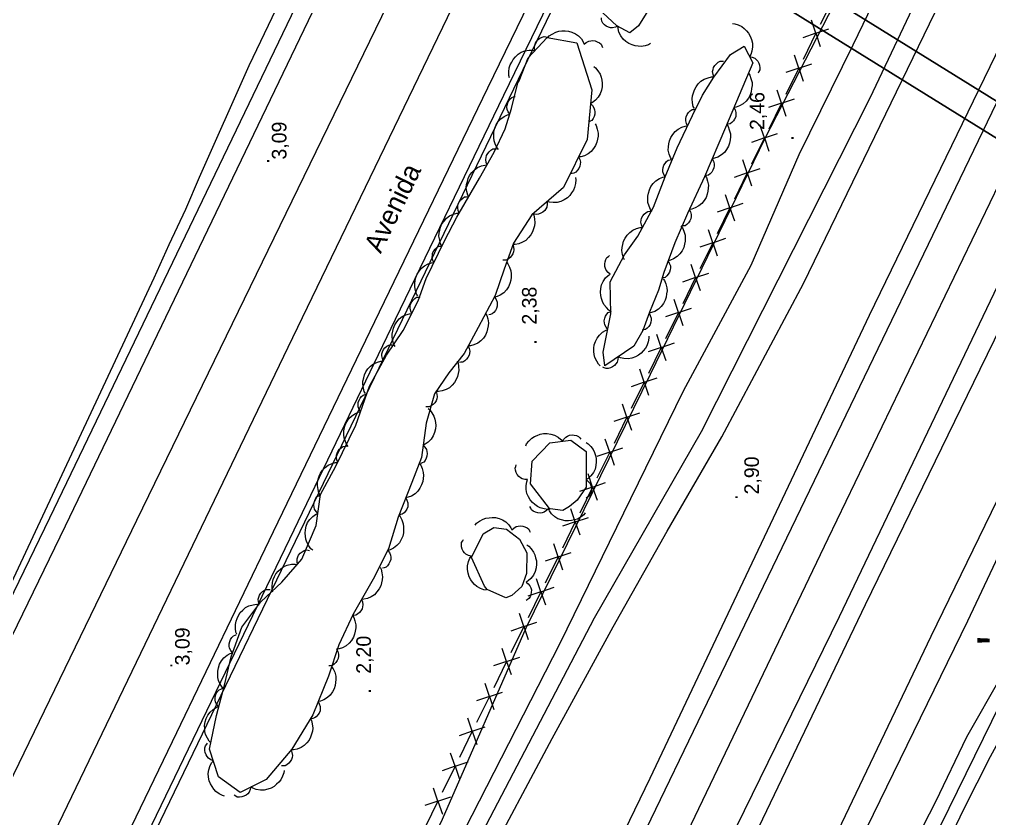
# Model space of a CAD drawing. Extents: x 731154 to 731744, y 4379381 to 4380408.
# Drawn here: x 731208 to 731307.7, y 4379581.1 to 4379663.3 of the extents above; entities that cross this region are included whole.
import ezdxf

# ---------------------------------------------------------------- set-up
doc = ezdxf.new("R2010")
doc.units = 0
doc.linetypes.add('DASHED', pattern=[0])
doc.linetypes.add('HIDDEN', pattern=[0])
doc.layers.get('0').update_dxf_attribs({"linetype": 'CONTINUOUS'})
for name, color, linetype in [('1', 7, 'CONTINUOUS'), ('14', 7, 'CONTINUOUS'), ('25', 7, 'CONTINUOUS'), ('33', 7, 'CONTINUOUS'), ('39', 7, 'CONTINUOUS'), ('44', 7, 'CONTINUOUS'), ('48', 7, 'CONTINUOUS'), ('50', 7, 'CONTINUOUS'), ('53', 7, 'CONTINUOUS'), ('8', 7, 'CONTINUOUS'), ('9', 7, 'CONTINUOUS'), ('PATTERN_CLASS', 7, 'CONTINUOUS')]:
    doc.layers.add(name, color=color, linetype=linetype)

msp = doc.modelspace()

# ---------------------------------------------------------------- linework, layer by layer
at = {"layer": '1', "color": 0, "linetype": 'CONTINUOUS'}
for points in [[(731307.12, 4379811.57), (731281.95, 4379759.26), (731246.37, 4379685.38), (731211.08, 4379611.96), (731200, 4379589.2)], [(731308.74, 4379810.79), (731283.57, 4379758.48), (731247.99, 4379684.6), (731212.7, 4379611.17), (731200, 4379585.08)], [(731200, 4379570.42), (731220.06, 4379611.77), (731255.09, 4379683.82), (731286.8, 4379750.73), (731315.54, 4379809.61)], [(731320.88, 4379805.88), (731296.63, 4379755.28), (731271.32, 4379703.52), (731235.59, 4379629.52), (731200.4, 4379556.5), (731200, 4379555.66)], [(731200, 4379539.75), (731204.65, 4379549.44), (731213.88, 4379568.62), (731223.71, 4379589), (731234.12, 4379610.61), (731245, 4379633.19), (731256.15, 4379656.21), (731267.04, 4379678.69), (731277.42, 4379700.16), (731288.36, 4379722.82), (731302.52, 4379752.1), (731327.65, 4379803.55)], [(731329.27, 4379802.76), (731304.14, 4379751.32), (731289.98, 4379722.04), (731279.04, 4379699.38), (731268.66, 4379677.92), (731257.77, 4379655.44), (731246.62, 4379632.41), (731235.74, 4379609.83), (731225.33, 4379588.21), (731215.5, 4379567.84), (731206.27, 4379548.67), (731200, 4379535.59)]]:
    msp.add_lwpolyline(points, dxfattribs=at)
at = {"layer": '14', "color": 0, "linetype": 'CONTINUOUS'}
for points in [[(731200, 4379462.28), (731202.99, 4379468.48), (731213.49, 4379490.33), (731223.41, 4379511.11), (731232.43, 4379529.92), (731240.47, 4379546.35), (731248.05, 4379561.38), (731255.61, 4379575.9), (731262.75, 4379589.31), (731269.02, 4379600.82), (731274.58, 4379610.64), (731280.2, 4379620.35), (731288.61, 4379636.09), (731310.58, 4379681.4), (731336.82, 4379735.73), (731355.17, 4379773.71), (731363.56, 4379790.37)], [(731370.26, 4379786.98), (731361.9, 4379770.4), (731343.57, 4379732.46), (731317.33, 4379678.13), (731295.36, 4379632.82), (731272.8, 4379585.21), (731240.01, 4379517.44), (731212.64, 4379460.53), (731200, 4379434.62)], [(731377.33, 4379773.69), (731372.62, 4379764), (731364.97, 4379748.23), (731356.48, 4379730.33), (731347.97, 4379713.03), (731338.84, 4379694.03), (731328.17, 4379671.48), (731317.88, 4379650.06), (731306.72, 4379627.26), (731294.95, 4379603.07), (731282.07, 4379576.17), (731271.24, 4379553.71), (731256.39, 4379523.52), (731241.68, 4379492.42), (731229.09, 4379466.01), (731212.08, 4379431.06), (731200, 4379405.82)], [(731384.08, 4379770.42), (731379.37, 4379760.71), (731371.73, 4379744.98), (731363.23, 4379727.07), (731354.72, 4379709.75), (731345.61, 4379690.8), (731334.94, 4379668.25), (731324.63, 4379646.79), (731313.46, 4379623.96), (731301.7, 4379599.81), (731288.83, 4379572.92), (731277.98, 4379550.42), (731263.15, 4379520.26), (731248.46, 4379489.21), (731235.85, 4379462.75), (731218.83, 4379427.8), (731205.53, 4379400)]]:
    msp.add_lwpolyline(points, dxfattribs=at)
at = {"layer": '25', "color": 0, "linetype": 'HIDDEN'}
msp.add_lwpolyline([(731200, 4379420.59), (731202.83, 4379426.46), (731233.71, 4379490.57), (731261.84, 4379548.71), (731291.14, 4379609.89), (731326.3, 4379682.84), (731368.42, 4379769.29)], dxfattribs=at)
at = {"layer": '33', "color": 0, "linetype": 'CONTINUOUS'}
for p, q in [((731291.64, 4379665.42), (731290.32, 4379662.73)), ((731289.88, 4379661.83), (731289.42, 4379663.17)), ((731289.88, 4379661.83), (731291.22, 4379662.29)), ((731289.88, 4379661.83), (731288.54, 4379661.38)), ((731289.88, 4379661.83), (731288.55, 4379659.14)), ((731289.88, 4379661.83), (731290.33, 4379660.49)), ((731288.11, 4379658.24), (731287.66, 4379659.58)), ((731288.11, 4379658.24), (731286.77, 4379657.79)), ((731288.11, 4379658.24), (731286.79, 4379655.55)), ((731288.11, 4379658.24), (731289.45, 4379658.7)), ((731288.11, 4379658.24), (731288.57, 4379656.91)), ((731286.34, 4379654.66), (731285.89, 4379656)), ((731286.34, 4379654.66), (731287.68, 4379655.11)), ((731286.34, 4379654.66), (731285.01, 4379654.2)), ((731286.34, 4379654.66), (731285.02, 4379651.96)), ((731286.34, 4379654.66), (731286.8, 4379653.32)), ((731284.58, 4379651.07), (731284.12, 4379652.41)), ((731284.58, 4379651.07), (731283.24, 4379650.61)), ((731284.58, 4379651.07), (731283.25, 4379648.38)), ((731284.58, 4379651.07), (731285.92, 4379651.52)), ((731284.58, 4379651.07), (731285.03, 4379649.73)), ((731282.81, 4379647.48), (731282.36, 4379648.82)), ((731282.81, 4379647.48), (731281.47, 4379647.02)), ((731282.81, 4379647.48), (731281.49, 4379644.79)), ((731282.81, 4379647.48), (731284.15, 4379647.93)), ((731282.81, 4379647.48), (731283.27, 4379646.14)), ((731281.04, 4379643.89), (731280.59, 4379645.23)), ((731281.04, 4379643.89), (731282.38, 4379644.35)), ((731281.04, 4379643.89), (731279.71, 4379643.43)), ((731281.04, 4379643.89), (731279.72, 4379641.2)), ((731281.04, 4379643.89), (731281.5, 4379642.55)), ((731279.28, 4379640.3), (731278.82, 4379641.64)), ((731279.28, 4379640.3), (731277.94, 4379639.85)), ((731279.28, 4379640.3), (731277.95, 4379637.61)), ((731279.28, 4379640.3), (731280.62, 4379640.76)), ((731279.28, 4379640.3), (731279.73, 4379638.96)), ((731277.51, 4379636.71), (731277.06, 4379638.05)), ((731277.51, 4379636.71), (731278.85, 4379637.17)), ((731277.51, 4379636.71), (731276.17, 4379636.26)), ((731277.51, 4379636.71), (731276.19, 4379634.02)), ((731277.51, 4379636.71), (731277.97, 4379635.37)), ((731275.74, 4379633.12), (731275.29, 4379634.46)), ((731275.74, 4379633.12), (731274.41, 4379632.67)), ((731275.74, 4379633.12), (731274.42, 4379630.43)), ((731275.74, 4379633.12), (731277.08, 4379633.58)), ((731275.74, 4379633.12), (731276.2, 4379631.79)), ((731273.98, 4379629.54), (731273.52, 4379630.87)), ((731273.98, 4379629.54), (731272.64, 4379629.08)), ((731273.98, 4379629.54), (731272.65, 4379626.84)), ((731273.98, 4379629.54), (731275.32, 4379629.99)), ((731273.98, 4379629.54), (731274.43, 4379628.2)), ((731272.21, 4379625.95), (731271.76, 4379627.29)), ((731272.21, 4379625.95), (731273.55, 4379626.4)), ((731272.21, 4379625.95), (731270.87, 4379625.49)), ((731272.21, 4379625.95), (731270.89, 4379623.25)), ((731272.21, 4379625.95), (731272.67, 4379624.61)), ((731270.44, 4379622.36), (731269.99, 4379623.7)), ((731270.44, 4379622.36), (731269.11, 4379621.9)), ((731270.44, 4379622.36), (731269.12, 4379619.67)), ((731270.44, 4379622.36), (731271.78, 4379622.81)), ((731270.44, 4379622.36), (731270.9, 4379621.02)), ((731268.68, 4379618.77), (731268.22, 4379620.11)), ((731268.68, 4379618.77), (731270.02, 4379619.22)), ((731268.68, 4379618.77), (731267.34, 4379618.31)), ((731268.68, 4379618.77), (731267.35, 4379616.08)), ((731268.68, 4379618.77), (731269.13, 4379617.43)), ((731266.91, 4379615.18), (731266.46, 4379616.52)), ((731266.91, 4379615.18), (731265.57, 4379614.72)), ((731266.91, 4379615.18), (731265.59, 4379612.49)), ((731266.91, 4379615.18), (731268.25, 4379615.64)), ((731266.91, 4379615.18), (731267.37, 4379613.84)), ((731265.14, 4379611.59), (731264.69, 4379612.93)), ((731265.14, 4379611.59), (731263.81, 4379611.14)), ((731265.14, 4379611.59), (731263.82, 4379608.9)), ((731265.14, 4379611.59), (731266.48, 4379612.05)), ((731265.14, 4379611.59), (731265.6, 4379610.25)), ((731263.38, 4379608), (731262.92, 4379609.34)), ((731263.38, 4379608), (731264.72, 4379608.46)), ((731263.38, 4379608), (731262.04, 4379607.55)), ((731263.38, 4379608), (731262.05, 4379605.31)), ((731263.38, 4379608), (731263.83, 4379606.66)), ((731261.61, 4379604.41), (731261.16, 4379605.75)), ((731261.61, 4379604.41), (731260.27, 4379603.96)), ((731261.61, 4379604.41), (731260.29, 4379601.72)), ((731261.61, 4379604.41), (731262.95, 4379604.87)), ((731261.61, 4379604.41), (731262.07, 4379603.08)), ((731259.84, 4379600.83), (731259.39, 4379602.16)), ((731259.84, 4379600.83), (731261.18, 4379601.28)), ((731259.84, 4379600.83), (731258.51, 4379600.37)), ((731259.84, 4379600.83), (731258.52, 4379598.13)), ((731259.84, 4379600.83), (731260.3, 4379599.49)), ((731258.08, 4379597.24), (731257.62, 4379598.58)), ((731258.08, 4379597.24), (731256.74, 4379596.78)), ((731258.08, 4379597.24), (731256.75, 4379594.54)), ((731258.08, 4379597.24), (731259.42, 4379597.69)), ((731258.08, 4379597.24), (731258.53, 4379595.9)), ((731256.31, 4379593.65), (731255.86, 4379594.99)), ((731256.31, 4379593.65), (731254.97, 4379593.19)), ((731256.31, 4379593.65), (731254.99, 4379590.96)), ((731256.31, 4379593.65), (731257.65, 4379594.1)), ((731256.31, 4379593.65), (731256.77, 4379592.31)), ((731254.54, 4379590.06), (731254.09, 4379591.4)), ((731254.54, 4379590.06), (731255.88, 4379590.51)), ((731254.54, 4379590.06), (731253.21, 4379589.6)), ((731254.54, 4379590.06), (731253.22, 4379587.37)), ((731254.54, 4379590.06), (731255, 4379588.72)), ((731252.78, 4379586.47), (731252.32, 4379587.81)), ((731252.78, 4379586.47), (731251.44, 4379586.01)), ((731252.78, 4379586.47), (731251.45, 4379583.78)), ((731252.78, 4379586.47), (731254.12, 4379586.93)), ((731252.78, 4379586.47), (731253.23, 4379585.13)), ((731251.01, 4379582.88), (731250.56, 4379584.22)), ((731251.01, 4379582.88), (731252.35, 4379583.34)), ((731251.01, 4379582.88), (731249.67, 4379582.43)), ((731251.01, 4379582.88), (731249.69, 4379580.19)), ((731251.01, 4379582.88), (731251.47, 4379581.54))]:
    msp.add_line(p, q, dxfattribs=at)
at = {"layer": '39', "color": 0, "linetype": 'CONTINUOUS'}
msp.add_lwpolyline([(731657.51, 4380200), (731656.83, 4380198.94), (731603.69, 4380115.3), (731550.16, 4380030.47), (731496.81, 4379945.2), (731466.61, 4379899.4), (731442.11, 4379856.3), (731410.6, 4379801.59), (731366.57, 4379711.54), (731322.95, 4379621.67), (731278.82, 4379531.74), (731234.51, 4379441.59), (731214.19, 4379400)], dxfattribs=at)
at = {"layer": '44', "color": 0, "linetype": 'CONTINUOUS'}
for points in [[(731200, 4379534.36), (731317.13, 4379777.02), (731318.51, 4379779.92), (731322.42, 4379787.54), (731324.14, 4379790.75), (731328.81, 4379799.89), (731329.03, 4379800.34), (731329, 4379800.5)], [(731298.33, 4379798.52), (731259.87, 4379714.78), (731258.26, 4379711.42), (731256.86, 4379708.37), (731256.13, 4379706.66), (731252.32, 4379699.61), (731251.03, 4379697.32), (731235.88, 4379667.06), (731235.2, 4379665.64), (731234.35, 4379664.29), (731231.59, 4379658.5), (731226.46, 4379647.01), (731225.06, 4379643.71), (731223.35, 4379640.08), (731221.82, 4379636.65), (731200.11, 4379590.34), (731200, 4379590.12)]]:
    msp.add_lwpolyline(points, dxfattribs=at)
at = {"layer": '53', "color": 0, "linetype": 'CONTINUOUS'}
for points in [[(731272.88, 4379660.77), (731272.68, 4379660.65), (731272.33, 4379660.55), (731271.91, 4379660.48), (731271.6, 4379660.5), (731271.28, 4379660.56), (731270.97, 4379660.63), (731270.65, 4379660.78), (731270.34, 4379660.99), (731270.05, 4379661.24), (731269.81, 4379661.56), (731269.63, 4379661.95), (731269.53, 4379662.31), (731269.51, 4379662.55), (731269.26, 4379662.45), (731268.97, 4379662.38), (731268.76, 4379662.41), (731268.55, 4379662.45), (731268.32, 4379662.57), (731268.15, 4379662.71), (731267.97, 4379662.89), (731267.86, 4379663.07), (731267.84, 4379663.28), (731267.82, 4379663.43)], [(731262.3, 4379661.39), (731262.46, 4379661.56), (731262.77, 4379661.76), (731263.14, 4379661.96), (731263.45, 4379662.04), (731263.77, 4379662.07), (731264.09, 4379662.09), (731264.43, 4379662.05), (731264.79, 4379661.95), (731265.15, 4379661.79), (731265.46, 4379661.56), (731265.76, 4379661.25), (731265.96, 4379660.94), (731266.05, 4379660.71), (731266.27, 4379660.88), (731266.52, 4379661.03), (731266.73, 4379661.07), (731266.94, 4379661.1), (731267.19, 4379661.05), (731267.4, 4379660.97), (731267.62, 4379660.85), (731267.79, 4379660.71), (731267.87, 4379660.53), (731267.93, 4379660.38)], [(731281.3, 4379662.83), (731281.53, 4379662.82), (731281.88, 4379662.7), (731282.26, 4379662.52), (731282.51, 4379662.32), (731282.73, 4379662.09), (731282.95, 4379661.85), (731283.13, 4379661.55), (731283.26, 4379661.2), (731283.36, 4379660.82), (731283.37, 4379660.43), (731283.3, 4379660), (731283.17, 4379659.66), (731283.04, 4379659.45), (731283.31, 4379659.38), (731283.58, 4379659.28), (731283.75, 4379659.13), (731283.89, 4379658.98), (731284.01, 4379658.75), (731284.08, 4379658.54), (731284.12, 4379658.29), (731284.11, 4379658.07), (731284, 4379657.89), (731283.93, 4379657.75)], [(731258.38, 4379657.27), (731258.32, 4379657.5), (731258.32, 4379657.86), (731258.35, 4379658.28), (731258.45, 4379658.58), (731258.6, 4379658.87), (731258.75, 4379659.15), (731258.98, 4379659.42), (731259.26, 4379659.67), (731259.58, 4379659.88), (731259.95, 4379660.02), (731260.38, 4379660.1), (731260.74, 4379660.1), (731260.99, 4379660.05), (731260.95, 4379660.33), (731260.97, 4379660.62), (731261.04, 4379660.82), (731261.14, 4379661), (731261.31, 4379661.19), (731261.49, 4379661.33), (731261.72, 4379661.45), (731261.93, 4379661.51), (731262.12, 4379661.48), (731262.28, 4379661.45)], [(731267.04, 4379658.41), (731267.23, 4379658.27), (731267.46, 4379657.98), (731267.69, 4379657.63), (731267.79, 4379657.33), (731267.85, 4379657.01), (731267.9, 4379656.69), (731267.89, 4379656.34), (731267.82, 4379655.98), (731267.7, 4379655.61), (731267.5, 4379655.28), (731267.2, 4379654.95), (731266.91, 4379654.73), (731266.69, 4379654.61), (731266.89, 4379654.42), (731267.06, 4379654.18), (731267.12, 4379653.97), (731267.16, 4379653.77), (731267.14, 4379653.51), (731267.08, 4379653.29), (731266.98, 4379653.06), (731266.85, 4379652.88), (731266.67, 4379652.79), (731266.53, 4379652.71)], [(731277.38, 4379654.11), (731277.27, 4379654.31), (731277.2, 4379654.67), (731277.15, 4379655.09), (731277.2, 4379655.41), (731277.28, 4379655.72), (731277.38, 4379656.02), (731277.55, 4379656.33), (731277.77, 4379656.62), (731278.05, 4379656.9), (731278.38, 4379657.11), (731278.79, 4379657.27), (731279.15, 4379657.34), (731279.39, 4379657.34), (731279.31, 4379657.6), (731279.26, 4379657.89), (731279.3, 4379658.1), (731279.36, 4379658.3), (731279.49, 4379658.52), (731279.64, 4379658.69), (731279.84, 4379658.85), (731280.03, 4379658.96), (731280.23, 4379658.96), (731280.39, 4379658.97)], [(731282.93, 4379657.72), (731283.07, 4379657.53), (731283.19, 4379657.18), (731283.31, 4379656.78), (731283.31, 4379656.46), (731283.27, 4379656.14), (731283.23, 4379655.82), (731283.11, 4379655.49), (731282.93, 4379655.17), (731282.7, 4379654.85), (731282.41, 4379654.59), (731282.03, 4379654.37), (731281.68, 4379654.25), (731281.44, 4379654.21), (731281.56, 4379653.96), (731281.65, 4379653.69), (731281.65, 4379653.47), (731281.63, 4379653.26), (731281.52, 4379653.02), (731281.4, 4379652.84), (731281.23, 4379652.65), (731281.06, 4379652.51), (731280.86, 4379652.48), (731280.71, 4379652.45)], [(731257.25, 4379649.88), (731257.1, 4379650.05), (731256.94, 4379650.38), (731256.79, 4379650.78), (731256.75, 4379651.09), (731256.76, 4379651.41), (731256.77, 4379651.73), (731256.86, 4379652.07), (731257.01, 4379652.42), (731257.2, 4379652.75), (731257.47, 4379653.04), (731257.82, 4379653.29), (731258.16, 4379653.45), (731258.39, 4379653.51), (731258.25, 4379653.75), (731258.13, 4379654.01), (731258.11, 4379654.23), (731258.12, 4379654.44), (731258.19, 4379654.68), (731258.3, 4379654.88), (731258.44, 4379655.09), (731258.61, 4379655.24), (731258.8, 4379655.29), (731258.95, 4379655.34)], [(731275.03, 4379648.88), (731274.91, 4379649.07), (731274.8, 4379649.42), (731274.7, 4379649.83), (731274.71, 4379650.15), (731274.76, 4379650.47), (731274.83, 4379650.78), (731274.96, 4379651.11), (731275.15, 4379651.42), (731275.4, 4379651.73), (731275.7, 4379651.97), (731276.09, 4379652.17), (731276.44, 4379652.28), (731276.69, 4379652.31), (731276.57, 4379652.56), (731276.5, 4379652.84), (731276.51, 4379653.06), (731276.54, 4379653.26), (731276.65, 4379653.5), (731276.79, 4379653.68), (731276.96, 4379653.86), (731277.14, 4379653.99), (731277.34, 4379654.01), (731277.5, 4379654.04)], [(731267.17, 4379652.53), (731267.29, 4379652.34), (731267.4, 4379651.98), (731267.49, 4379651.57), (731267.48, 4379651.26), (731267.42, 4379650.94), (731267.36, 4379650.63), (731267.22, 4379650.3), (731267.02, 4379649.99), (731266.77, 4379649.69), (731266.46, 4379649.45), (731266.08, 4379649.25), (731265.72, 4379649.14), (731265.48, 4379649.12), (731265.59, 4379648.86), (731265.66, 4379648.58), (731265.65, 4379648.37), (731265.61, 4379648.16), (731265.5, 4379647.93), (731265.36, 4379647.75), (731265.19, 4379647.57), (731265, 4379647.45), (731264.8, 4379647.42), (731264.65, 4379647.4)], [(731280.71, 4379652.45), (731280.84, 4379652.26), (731280.97, 4379651.91), (731281.08, 4379651.51), (731281.08, 4379651.19), (731281.05, 4379650.87), (731281, 4379650.55), (731280.88, 4379650.22), (731280.7, 4379649.9), (731280.47, 4379649.58), (731280.17, 4379649.33), (731279.8, 4379649.11), (731279.45, 4379648.98), (731279.21, 4379648.94), (731279.33, 4379648.7), (731279.42, 4379648.42), (731279.42, 4379648.2), (731279.39, 4379648), (731279.29, 4379647.76), (731279.17, 4379647.57), (731279, 4379647.38), (731278.83, 4379647.25), (731278.63, 4379647.21), (731278.47, 4379647.18)], [(731254.19, 4379644.99), (731254.08, 4379645.19), (731253.99, 4379645.55), (731253.93, 4379645.97), (731253.96, 4379646.28), (731254.04, 4379646.6), (731254.12, 4379646.91), (731254.27, 4379647.22), (731254.49, 4379647.52), (731254.76, 4379647.81), (731255.08, 4379648.03), (731255.48, 4379648.2), (731255.84, 4379648.29), (731256.08, 4379648.3), (731255.99, 4379648.56), (731255.93, 4379648.84), (731255.96, 4379649.06), (731256.01, 4379649.26), (731256.14, 4379649.49), (731256.28, 4379649.66), (731256.47, 4379649.83), (731256.66, 4379649.94), (731256.86, 4379649.95), (731257.02, 4379649.96)], [(731273.01, 4379643.52), (731272.87, 4379643.71), (731272.73, 4379644.05), (731272.6, 4379644.45), (731272.59, 4379644.77), (731272.61, 4379645.09), (731272.65, 4379645.41), (731272.75, 4379645.74), (731272.92, 4379646.07), (731273.14, 4379646.39), (731273.43, 4379646.66), (731273.79, 4379646.9), (731274.13, 4379647.03), (731274.38, 4379647.08), (731274.24, 4379647.32), (731274.15, 4379647.6), (731274.14, 4379647.81), (731274.16, 4379648.02), (731274.25, 4379648.26), (731274.37, 4379648.45), (731274.53, 4379648.65), (731274.7, 4379648.79), (731274.89, 4379648.83), (731275.05, 4379648.87)], [(731278.48, 4379647.18), (731278.61, 4379646.99), (731278.72, 4379646.64), (731278.82, 4379646.23), (731278.81, 4379645.91), (731278.76, 4379645.59), (731278.71, 4379645.28), (731278.58, 4379644.95), (731278.38, 4379644.63), (731278.14, 4379644.32), (731277.84, 4379644.08), (731277.46, 4379643.87), (731277.11, 4379643.76), (731276.86, 4379643.73), (731276.98, 4379643.48), (731277.06, 4379643.2), (731277.05, 4379642.98), (731277.02, 4379642.77), (731276.91, 4379642.54), (731276.78, 4379642.36), (731276.6, 4379642.17), (731276.42, 4379642.05), (731276.22, 4379642.02), (731276.07, 4379641.99)], [(731265.16, 4379647), (731265.2, 4379646.77), (731265.16, 4379646.4), (731265.07, 4379645.99), (731264.94, 4379645.7), (731264.76, 4379645.43), (731264.57, 4379645.17), (731264.32, 4379644.93), (731264.01, 4379644.72), (731263.66, 4379644.54), (731263.29, 4379644.45), (731262.85, 4379644.42), (731262.49, 4379644.46), (731262.25, 4379644.54), (731262.25, 4379644.26), (731262.21, 4379643.97), (731262.11, 4379643.78), (731261.99, 4379643.61), (731261.79, 4379643.44), (731261.6, 4379643.33), (731261.37, 4379643.23), (731261.15, 4379643.19), (731260.96, 4379643.25), (731260.8, 4379643.29)], [(731251.41, 4379639.99), (731251.29, 4379640.19), (731251.2, 4379640.55), (731251.12, 4379640.96), (731251.14, 4379641.28), (731251.21, 4379641.6), (731251.29, 4379641.91), (731251.43, 4379642.23), (731251.64, 4379642.53), (731251.9, 4379642.83), (731252.21, 4379643.05), (731252.61, 4379643.24), (731252.96, 4379643.33), (731253.21, 4379643.35), (731253.11, 4379643.61), (731253.05, 4379643.89), (731253.07, 4379644.11), (731253.11, 4379644.31), (731253.23, 4379644.54), (731253.37, 4379644.72), (731253.56, 4379644.89), (731253.74, 4379645.01), (731253.94, 4379645.02), (731254.1, 4379645.04)], [(731260.76, 4379643.33), (731260.87, 4379643.12), (731260.93, 4379642.76), (731260.97, 4379642.34), (731260.93, 4379642.03), (731260.84, 4379641.72), (731260.74, 4379641.41), (731260.57, 4379641.11), (731260.33, 4379640.82), (731260.05, 4379640.54), (731259.72, 4379640.34), (731259.32, 4379640.18), (731258.95, 4379640.12), (731258.71, 4379640.12), (731258.79, 4379639.86), (731258.83, 4379639.57), (731258.79, 4379639.36), (731258.73, 4379639.16), (731258.59, 4379638.94), (731258.44, 4379638.77), (731258.24, 4379638.61), (731258.05, 4379638.51), (731257.85, 4379638.51), (731257.69, 4379638.5)], [(731270.21, 4379638.53), (731270.09, 4379638.73), (731270, 4379639.09), (731269.93, 4379639.5), (731269.96, 4379639.82), (731270.03, 4379640.13), (731270.11, 4379640.45), (731270.26, 4379640.76), (731270.47, 4379641.07), (731270.73, 4379641.36), (731271.05, 4379641.58), (731271.44, 4379641.76), (731271.8, 4379641.85), (731272.05, 4379641.87), (731271.95, 4379642.13), (731271.89, 4379642.41), (731271.91, 4379642.62), (731271.96, 4379642.83), (731272.08, 4379643.06), (731272.22, 4379643.23), (731272.41, 4379643.4), (731272.6, 4379643.52), (731272.8, 4379643.53), (731272.96, 4379643.55)], [(731276, 4379642.02), (731276.15, 4379641.83), (731276.29, 4379641.49), (731276.42, 4379641.09), (731276.44, 4379640.78), (731276.42, 4379640.45), (731276.38, 4379640.14), (731276.28, 4379639.8), (731276.11, 4379639.47), (731275.9, 4379639.14), (731275.62, 4379638.87), (731275.25, 4379638.64), (731274.91, 4379638.5), (731274.67, 4379638.45), (731274.8, 4379638.2), (731274.91, 4379637.93), (731274.91, 4379637.72), (731274.9, 4379637.51), (731274.81, 4379637.26), (731274.69, 4379637.07), (731274.54, 4379636.88), (731274.37, 4379636.74), (731274.17, 4379636.69), (731274.02, 4379636.65)], [(731248.95, 4379634.83), (731248.82, 4379635.02), (731248.72, 4379635.37), (731248.63, 4379635.78), (731248.63, 4379636.1), (731248.69, 4379636.42), (731248.75, 4379636.73), (731248.88, 4379637.06), (731249.08, 4379637.37), (731249.32, 4379637.68), (731249.63, 4379637.92), (731250.02, 4379638.12), (731250.37, 4379638.23), (731250.61, 4379638.26), (731250.5, 4379638.51), (731250.43, 4379638.79), (731250.44, 4379639.01), (731250.47, 4379639.21), (731250.59, 4379639.45), (731250.72, 4379639.63), (731250.89, 4379639.81), (731251.07, 4379639.93), (731251.28, 4379639.96), (731251.43, 4379639.98)], [(731258.06, 4379638.32), (731258.21, 4379638.14), (731258.37, 4379637.8), (731258.51, 4379637.41), (731258.54, 4379637.09), (731258.53, 4379636.77), (731258.5, 4379636.45), (731258.41, 4379636.11), (731258.26, 4379635.77), (731258.05, 4379635.44), (731257.78, 4379635.16), (731257.42, 4379634.91), (731257.09, 4379634.76), (731256.85, 4379634.71), (731256.99, 4379634.47), (731257.1, 4379634.2), (731257.11, 4379633.98), (731257.11, 4379633.78), (731257.02, 4379633.53), (731256.92, 4379633.33), (731256.77, 4379633.13), (731256.6, 4379632.98), (731256.41, 4379632.93), (731256.25, 4379632.89)], [(731268.79, 4379633.26), (731268.59, 4379633.37), (731268.34, 4379633.64), (731268.07, 4379633.96), (731267.93, 4379634.25), (731267.84, 4379634.56), (731267.75, 4379634.87), (731267.72, 4379635.22), (731267.75, 4379635.59), (731267.84, 4379635.97), (731268, 4379636.32), (731268.25, 4379636.68), (731268.52, 4379636.93), (731268.72, 4379637.07), (731268.51, 4379637.24), (731268.31, 4379637.46), (731268.23, 4379637.66), (731268.17, 4379637.86), (731268.16, 4379638.12), (731268.2, 4379638.34), (731268.27, 4379638.58), (731268.38, 4379638.77), (731268.54, 4379638.88), (731268.67, 4379638.98)], [(731274.17, 4379636.6), (731274.31, 4379636.41), (731274.44, 4379636.07), (731274.56, 4379635.66), (731274.57, 4379635.35), (731274.53, 4379635.03), (731274.49, 4379634.71), (731274.38, 4379634.38), (731274.2, 4379634.05), (731273.97, 4379633.73), (731273.68, 4379633.47), (731273.31, 4379633.24), (731272.97, 4379633.11), (731272.72, 4379633.07), (731272.85, 4379632.83), (731272.94, 4379632.55), (731272.94, 4379632.34), (731272.92, 4379632.13), (731272.82, 4379631.89), (731272.7, 4379631.7), (731272.54, 4379631.51), (731272.37, 4379631.37), (731272.17, 4379631.33), (731272.01, 4379631.3)], [(731246.61, 4379629.62), (731246.49, 4379629.82), (731246.38, 4379630.17), (731246.3, 4379630.58), (731246.31, 4379630.9), (731246.37, 4379631.22), (731246.44, 4379631.53), (731246.58, 4379631.85), (731246.78, 4379632.17), (731247.03, 4379632.46), (731247.34, 4379632.7), (731247.73, 4379632.9), (731248.09, 4379633), (731248.33, 4379633.02), (731248.23, 4379633.27), (731248.15, 4379633.56), (731248.17, 4379633.77), (731248.21, 4379633.98), (731248.33, 4379634.21), (731248.46, 4379634.39), (731248.64, 4379634.57), (731248.82, 4379634.69), (731249.03, 4379634.71), (731249.18, 4379634.73)], [(731267.71, 4379627.65), (731267.53, 4379627.81), (731267.34, 4379628.12), (731267.15, 4379628.5), (731267.08, 4379628.81), (731267.06, 4379629.13), (731267.04, 4379629.45), (731267.09, 4379629.79), (731267.21, 4379630.15), (731267.37, 4379630.5), (731267.61, 4379630.81), (731267.93, 4379631.1), (731268.25, 4379631.29), (731268.48, 4379631.38), (731268.31, 4379631.6), (731268.17, 4379631.85), (731268.13, 4379632.06), (731268.11, 4379632.27), (731268.16, 4379632.53), (731268.25, 4379632.73), (731268.37, 4379632.95), (731268.52, 4379633.12), (731268.71, 4379633.19), (731268.85, 4379633.25)], [(731255.92, 4379633.03), (731256.04, 4379632.83), (731256.14, 4379632.48), (731256.21, 4379632.06), (731256.19, 4379631.75), (731256.12, 4379631.43), (731256.04, 4379631.12), (731255.9, 4379630.8), (731255.69, 4379630.49), (731255.43, 4379630.2), (731255.11, 4379629.97), (731254.72, 4379629.79), (731254.36, 4379629.69), (731254.12, 4379629.68), (731254.22, 4379629.42), (731254.28, 4379629.14), (731254.26, 4379628.92), (731254.21, 4379628.72), (731254.09, 4379628.49), (731253.95, 4379628.31), (731253.77, 4379628.14), (731253.58, 4379628.03), (731253.38, 4379628.01), (731253.22, 4379627.99)], [(731272.7, 4379630.7), (731272.71, 4379630.47), (731272.63, 4379630.11), (731272.5, 4379629.71), (731272.34, 4379629.44), (731272.13, 4379629.19), (731271.92, 4379628.95), (731271.64, 4379628.74), (731271.31, 4379628.57), (731270.94, 4379628.43), (731270.56, 4379628.37), (731270.12, 4379628.39), (731269.77, 4379628.47), (731269.54, 4379628.58), (731269.51, 4379628.3), (731269.43, 4379628.02), (731269.31, 4379627.84), (731269.18, 4379627.68), (731268.96, 4379627.53), (731268.76, 4379627.44), (731268.52, 4379627.38), (731268.3, 4379627.36), (731268.11, 4379627.44), (731267.96, 4379627.5)], [(731243.56, 4379624.79), (731243.44, 4379624.99), (731243.35, 4379625.34), (731243.28, 4379625.76), (731243.31, 4379626.08), (731243.38, 4379626.39), (731243.45, 4379626.7), (731243.61, 4379627.02), (731243.82, 4379627.32), (731244.08, 4379627.61), (731244.4, 4379627.84), (731244.79, 4379628.02), (731245.15, 4379628.11), (731245.4, 4379628.12), (731245.3, 4379628.38), (731245.24, 4379628.66), (731245.26, 4379628.88), (731245.31, 4379629.08), (731245.43, 4379629.31), (731245.57, 4379629.48), (731245.76, 4379629.66), (731245.95, 4379629.77), (731246.15, 4379629.79), (731246.31, 4379629.8)], [(731252.98, 4379628.16), (731253.08, 4379627.94), (731253.13, 4379627.58), (731253.16, 4379627.16), (731253.11, 4379626.85), (731253.01, 4379626.54), (731252.9, 4379626.24), (731252.72, 4379625.94), (731252.48, 4379625.66), (731252.19, 4379625.39), (731251.85, 4379625.2), (731251.44, 4379625.06), (731251.08, 4379625), (731250.83, 4379625.01), (731250.9, 4379624.74), (731250.93, 4379624.46), (731250.89, 4379624.25), (731250.83, 4379624.05), (731250.68, 4379623.83), (731250.52, 4379623.67), (731250.32, 4379623.52), (731250.12, 4379623.42), (731249.92, 4379623.43), (731249.76, 4379623.43)], [(731241.79, 4379619.33), (731241.64, 4379619.51), (731241.5, 4379619.85), (731241.36, 4379620.25), (731241.33, 4379620.56), (731241.35, 4379620.88), (731241.38, 4379621.2), (731241.48, 4379621.54), (731241.64, 4379621.88), (731241.85, 4379622.21), (731242.12, 4379622.48), (731242.48, 4379622.72), (731242.82, 4379622.87), (731243.06, 4379622.92), (731242.92, 4379623.16), (731242.82, 4379623.43), (731242.81, 4379623.65), (731242.82, 4379623.86), (731242.9, 4379624.1), (731243.01, 4379624.3), (731243.17, 4379624.5), (731243.34, 4379624.64), (731243.53, 4379624.69), (731243.69, 4379624.73)], [(731250.01, 4379623.26), (731250.19, 4379623.11), (731250.4, 4379622.81), (731250.61, 4379622.45), (731250.7, 4379622.14), (731250.75, 4379621.82), (731250.79, 4379621.5), (731250.76, 4379621.15), (731250.67, 4379620.79), (731250.53, 4379620.43), (731250.32, 4379620.11), (731250.01, 4379619.79), (731249.71, 4379619.58), (731249.48, 4379619.48), (731249.67, 4379619.28), (731249.83, 4379619.03), (731249.88, 4379618.82), (731249.91, 4379618.62), (731249.88, 4379618.36), (731249.81, 4379618.15), (731249.69, 4379617.92), (731249.56, 4379617.75), (731249.38, 4379617.66), (731249.24, 4379617.59)], [(731260.04, 4379619.4), (731260.13, 4379619.61), (731260.37, 4379619.89), (731260.66, 4379620.19), (731260.93, 4379620.36), (731261.23, 4379620.49), (731261.53, 4379620.6), (731261.87, 4379620.67), (731262.24, 4379620.67), (731262.63, 4379620.63), (731263, 4379620.51), (731263.38, 4379620.29), (731263.66, 4379620.05), (731263.82, 4379619.86), (731263.97, 4379620.09), (731264.16, 4379620.31), (731264.35, 4379620.41), (731264.54, 4379620.5), (731264.8, 4379620.53), (731265.02, 4379620.52), (731265.27, 4379620.47), (731265.47, 4379620.38), (731265.61, 4379620.23), (731265.71, 4379620.11)], [(731238.9, 4379614.36), (731238.78, 4379614.56), (731238.69, 4379614.92), (731238.62, 4379615.34), (731238.64, 4379615.65), (731238.71, 4379615.97), (731238.79, 4379616.28), (731238.94, 4379616.6), (731239.15, 4379616.9), (731239.41, 4379617.19), (731239.73, 4379617.42), (731240.13, 4379617.6), (731240.48, 4379617.69), (731240.73, 4379617.71), (731240.63, 4379617.96), (731240.57, 4379618.25), (731240.6, 4379618.46), (731240.64, 4379618.67), (731240.76, 4379618.89), (731240.9, 4379619.07), (731241.09, 4379619.24), (731241.28, 4379619.36), (731241.48, 4379619.37), (731241.63, 4379619.39)], [(731266.27, 4379619.75), (731266.47, 4379619.63), (731266.72, 4379619.36), (731266.98, 4379619.03), (731267.11, 4379618.74), (731267.2, 4379618.43), (731267.28, 4379618.12), (731267.3, 4379617.77), (731267.26, 4379617.4), (731267.17, 4379617.02), (731267, 4379616.67), (731266.74, 4379616.32), (731266.47, 4379616.07), (731266.26, 4379615.94), (731266.47, 4379615.76), (731266.66, 4379615.54), (731266.74, 4379615.34), (731266.8, 4379615.14), (731266.8, 4379614.88), (731266.76, 4379614.66), (731266.68, 4379614.42), (731266.57, 4379614.23), (731266.4, 4379614.12), (731266.27, 4379614.03)], [(731249.12, 4379617.61), (731249.26, 4379617.43), (731249.39, 4379617.09), (731249.51, 4379616.68), (731249.53, 4379616.37), (731249.49, 4379616.04), (731249.45, 4379615.73), (731249.34, 4379615.39), (731249.17, 4379615.07), (731248.94, 4379614.75), (731248.66, 4379614.48), (731248.29, 4379614.25), (731247.94, 4379614.12), (731247.7, 4379614.08), (731247.83, 4379613.83), (731247.92, 4379613.56), (731247.92, 4379613.34), (731247.91, 4379613.14), (731247.81, 4379612.89), (731247.69, 4379612.7), (731247.53, 4379612.51), (731247.35, 4379612.38), (731247.16, 4379612.34), (731247, 4379612.3)], [(731262.53, 4379612.9), (731262.3, 4379612.87), (731261.93, 4379612.93), (731261.53, 4379613.04), (731261.25, 4379613.19), (731260.99, 4379613.39), (731260.74, 4379613.58), (731260.51, 4379613.85), (731260.32, 4379614.17), (731260.16, 4379614.53), (731260.09, 4379614.91), (731260.08, 4379615.35), (731260.15, 4379615.71), (731260.24, 4379615.94), (731259.96, 4379615.95), (731259.68, 4379616.02), (731259.49, 4379616.13), (731259.32, 4379616.25), (731259.16, 4379616.46), (731259.06, 4379616.66), (731258.98, 4379616.9), (731258.96, 4379617.11), (731259.02, 4379617.3), (731259.07, 4379617.45)], [(731238.14, 4379608.69), (731237.96, 4379608.84), (731237.75, 4379609.14), (731237.53, 4379609.5), (731237.45, 4379609.81), (731237.4, 4379610.12), (731237.36, 4379610.44), (731237.39, 4379610.79), (731237.48, 4379611.15), (731237.62, 4379611.52), (731237.84, 4379611.84), (731238.14, 4379612.15), (731238.44, 4379612.36), (731238.67, 4379612.46), (731238.49, 4379612.67), (731238.33, 4379612.91), (731238.28, 4379613.12), (731238.24, 4379613.33), (731238.28, 4379613.59), (731238.35, 4379613.8), (731238.46, 4379614.03), (731238.6, 4379614.2), (731238.78, 4379614.29), (731238.92, 4379614.36)], [(731266.16, 4379612.51), (731266.02, 4379612.32), (731265.73, 4379612.11), (731265.37, 4379611.89), (731265.07, 4379611.79), (731264.75, 4379611.73), (731264.43, 4379611.69), (731264.08, 4379611.71), (731263.72, 4379611.79), (731263.35, 4379611.92), (731263.02, 4379612.13), (731262.7, 4379612.43), (731262.49, 4379612.73), (731262.38, 4379612.95), (731262.18, 4379612.76), (731261.94, 4379612.6), (731261.73, 4379612.54), (731261.52, 4379612.5), (731261.27, 4379612.53), (731261.05, 4379612.6), (731260.82, 4379612.7), (731260.65, 4379612.83), (731260.56, 4379613.02), (731260.48, 4379613.16)], [(731246.98, 4379612.31), (731247.14, 4379612.14), (731247.3, 4379611.8), (731247.45, 4379611.41), (731247.49, 4379611.1), (731247.49, 4379610.78), (731247.48, 4379610.46), (731247.4, 4379610.11), (731247.25, 4379609.77), (731247.06, 4379609.43), (731246.79, 4379609.15), (731246.44, 4379608.89), (731246.11, 4379608.73), (731245.87, 4379608.66), (731246.02, 4379608.43), (731246.14, 4379608.16), (731246.16, 4379607.95), (731246.16, 4379607.74), (731246.08, 4379607.49), (731245.98, 4379607.29), (731245.84, 4379607.09), (731245.68, 4379606.94), (731245.48, 4379606.88), (731245.33, 4379606.83)], [(731254.84, 4379611.27), (731254.98, 4379611.46), (731255.28, 4379611.67), (731255.65, 4379611.88), (731255.95, 4379611.98), (731256.27, 4379612.02), (731256.59, 4379612.06), (731256.94, 4379612.04), (731257.3, 4379611.95), (731257.66, 4379611.81), (731257.99, 4379611.6), (731258.3, 4379611.29), (731258.51, 4379610.99), (731258.62, 4379610.77), (731258.82, 4379610.95), (731259.06, 4379611.11), (731259.27, 4379611.16), (731259.48, 4379611.2), (731259.74, 4379611.16), (731259.95, 4379611.1), (731260.18, 4379610.98), (731260.35, 4379610.85), (731260.44, 4379610.67), (731260.51, 4379610.53)], [(731255.97, 4379604.57), (731255.74, 4379604.6), (731255.4, 4379604.75), (731255.03, 4379604.94), (731254.79, 4379605.15), (731254.58, 4379605.4), (731254.39, 4379605.65), (731254.22, 4379605.96), (731254.11, 4379606.32), (731254.04, 4379606.7), (731254.05, 4379607.09), (731254.15, 4379607.51), (731254.29, 4379607.85), (731254.43, 4379608.06), (731254.16, 4379608.14), (731253.9, 4379608.26), (731253.75, 4379608.41), (731253.61, 4379608.57), (731253.5, 4379608.8), (731253.45, 4379609.02), (731253.43, 4379609.27), (731253.45, 4379609.49), (731253.56, 4379609.66), (731253.64, 4379609.8)], [(731260.15, 4379609.22), (731260.35, 4379609.1), (731260.6, 4379608.83), (731260.85, 4379608.49), (731260.98, 4379608.2), (731261.06, 4379607.89), (731261.14, 4379607.58), (731261.15, 4379607.23), (731261.11, 4379606.86), (731261.01, 4379606.48), (731260.84, 4379606.13), (731260.57, 4379605.79), (731260.3, 4379605.54), (731260.09, 4379605.41), (731260.29, 4379605.23), (731260.48, 4379605.01), (731260.56, 4379604.81), (731260.62, 4379604.6), (731260.61, 4379604.34), (731260.57, 4379604.12), (731260.49, 4379603.89), (731260.37, 4379603.7), (731260.2, 4379603.59), (731260.07, 4379603.5)], [(731234.05, 4379604.36), (731233.98, 4379604.58), (731233.97, 4379604.95), (731233.99, 4379605.37), (731234.08, 4379605.67), (731234.22, 4379605.97), (731234.36, 4379606.25), (731234.58, 4379606.53), (731234.85, 4379606.78), (731235.17, 4379607.01), (731235.53, 4379607.16), (731235.96, 4379607.25), (731236.32, 4379607.26), (731236.57, 4379607.22), (731236.53, 4379607.49), (731236.53, 4379607.78), (731236.6, 4379607.99), (731236.69, 4379608.18), (731236.86, 4379608.37), (731237.04, 4379608.51), (731237.25, 4379608.64), (731237.46, 4379608.71), (731237.66, 4379608.68), (731237.82, 4379608.66)], [(731245.06, 4379606.93), (731245.17, 4379606.73), (731245.26, 4379606.37), (731245.32, 4379605.95), (731245.29, 4379605.64), (731245.21, 4379605.32), (731245.13, 4379605.01), (731244.97, 4379604.7), (731244.75, 4379604.4), (731244.48, 4379604.11), (731244.16, 4379603.9), (731243.76, 4379603.72), (731243.4, 4379603.64), (731243.16, 4379603.63), (731243.25, 4379603.37), (731243.3, 4379603.08), (731243.27, 4379602.87), (731243.23, 4379602.67), (731243.1, 4379602.44), (731242.95, 4379602.27), (731242.76, 4379602.1), (731242.57, 4379601.99), (731242.37, 4379601.98), (731242.21, 4379601.97)], [(731230.33, 4379600.05), (731230.24, 4379600.27), (731230.2, 4379600.64), (731230.19, 4379601.06), (731230.26, 4379601.37), (731230.37, 4379601.67), (731230.5, 4379601.96), (731230.69, 4379602.26), (731230.94, 4379602.53), (731231.24, 4379602.78), (731231.59, 4379602.96), (731232.01, 4379603.08), (731232.37, 4379603.12), (731232.62, 4379603.1), (731232.56, 4379603.37), (731232.54, 4379603.66), (731232.6, 4379603.86), (731232.67, 4379604.06), (731232.82, 4379604.27), (731232.99, 4379604.42), (731233.2, 4379604.56), (731233.4, 4379604.65), (731233.6, 4379604.64), (731233.76, 4379604.63)], [(731242.23, 4379601.96), (731242.36, 4379601.77), (731242.47, 4379601.42), (731242.56, 4379601.01), (731242.56, 4379600.69), (731242.51, 4379600.37), (731242.45, 4379600.06), (731242.32, 4379599.73), (731242.13, 4379599.41), (731241.88, 4379599.11), (731241.58, 4379598.86), (731241.2, 4379598.66), (731240.85, 4379598.55), (731240.6, 4379598.52), (731240.71, 4379598.26), (731240.79, 4379597.98), (731240.78, 4379597.77), (731240.75, 4379597.56), (731240.64, 4379597.33), (731240.51, 4379597.15), (731240.34, 4379596.96), (731240.16, 4379596.84), (731239.96, 4379596.81), (731239.8, 4379596.78)], [(731228.98, 4379594.44), (731228.82, 4379594.6), (731228.64, 4379594.92), (731228.46, 4379595.3), (731228.4, 4379595.61), (731228.39, 4379595.94), (731228.38, 4379596.26), (731228.44, 4379596.6), (731228.57, 4379596.95), (731228.75, 4379597.3), (731228.99, 4379597.6), (731229.33, 4379597.88), (731229.65, 4379598.06), (731229.88, 4379598.14), (731229.72, 4379598.36), (731229.59, 4379598.62), (731229.56, 4379598.83), (731229.55, 4379599.04), (731229.61, 4379599.3), (731229.7, 4379599.5), (731229.83, 4379599.71), (731229.98, 4379599.87), (731230.17, 4379599.94), (731230.32, 4379600)], [(731240.12, 4379596.66), (731240.26, 4379596.47), (731240.4, 4379596.13), (731240.51, 4379595.72), (731240.52, 4379595.4), (731240.49, 4379595.08), (731240.45, 4379594.77), (731240.34, 4379594.43), (731240.16, 4379594.11), (731239.94, 4379593.79), (731239.65, 4379593.53), (731239.27, 4379593.3), (731238.93, 4379593.17), (731238.69, 4379593.13), (731238.81, 4379592.88), (731238.91, 4379592.61), (731238.91, 4379592.39), (731238.89, 4379592.18), (731238.79, 4379591.94), (731238.67, 4379591.75), (731238.51, 4379591.56), (731238.33, 4379591.43), (731238.14, 4379591.39), (731237.98, 4379591.35)], [(731227.68, 4379588.87), (731227.51, 4379589.03), (731227.32, 4379589.34), (731227.13, 4379589.72), (731227.06, 4379590.03), (731227.04, 4379590.35), (731227.02, 4379590.67), (731227.07, 4379591.02), (731227.19, 4379591.37), (731227.35, 4379591.73), (731227.59, 4379592.03), (731227.92, 4379592.32), (731228.23, 4379592.51), (731228.46, 4379592.6), (731228.29, 4379592.82), (731228.15, 4379593.07), (731228.12, 4379593.28), (731228.1, 4379593.49), (731228.15, 4379593.74), (731228.23, 4379593.95), (731228.36, 4379594.17), (731228.51, 4379594.33), (731228.7, 4379594.41), (731228.84, 4379594.47)], [(731237.92, 4379591.39), (731238.02, 4379591.18), (731238.1, 4379590.82), (731238.15, 4379590.4), (731238.11, 4379590.09), (731238.02, 4379589.77), (731237.93, 4379589.47), (731237.76, 4379589.16), (731237.54, 4379588.86), (731237.26, 4379588.59), (731236.94, 4379588.38), (731236.53, 4379588.21), (731236.17, 4379588.14), (731235.92, 4379588.14), (731236.01, 4379587.87), (731236.06, 4379587.59), (731236.02, 4379587.37), (731235.97, 4379587.17), (731235.83, 4379586.95), (731235.68, 4379586.78), (731235.49, 4379586.62), (731235.3, 4379586.52), (731235.1, 4379586.51), (731234.94, 4379586.5)], [(731229.08, 4379583.4), (731228.85, 4379583.46), (731228.53, 4379583.64), (731228.18, 4379583.87), (731227.97, 4379584.11), (731227.79, 4379584.38), (731227.62, 4379584.65), (731227.49, 4379584.98), (731227.42, 4379585.34), (731227.39, 4379585.73), (731227.45, 4379586.11), (731227.59, 4379586.53), (731227.77, 4379586.85), (731227.93, 4379587.04), (731227.67, 4379587.14), (731227.42, 4379587.29), (731227.29, 4379587.46), (731227.17, 4379587.63), (731227.09, 4379587.88), (731227.06, 4379588.1), (731227.06, 4379588.35), (731227.11, 4379588.57), (731227.24, 4379588.73), (731227.33, 4379588.85)], [(731235.19, 4379586.04), (731235.18, 4379585.8), (731235.05, 4379585.46), (731234.87, 4379585.08), (731234.67, 4379584.83), (731234.43, 4379584.61), (731234.19, 4379584.4), (731233.88, 4379584.23), (731233.53, 4379584.1), (731233.15, 4379584.01), (731232.76, 4379584.01), (731232.34, 4379584.08), (731231.99, 4379584.21), (731231.78, 4379584.34), (731231.71, 4379584.07), (731231.6, 4379583.81), (731231.46, 4379583.64), (731231.31, 4379583.5), (731231.07, 4379583.38), (731230.86, 4379583.32), (731230.61, 4379583.29), (731230.39, 4379583.3), (731230.22, 4379583.4), (731230.08, 4379583.48)]]:
    msp.add_lwpolyline(points, dxfattribs=at)
at = {"layer": '8', "color": 0, "linetype": 'DASHED'}
for points in [[(731200, 4379475.23), (731207.45, 4379490.44), (731213.74, 4379504.53), (731221.47, 4379519.91), (731229.3, 4379536.46), (731239.12, 4379555.4), (731251.48, 4379581.03), (731260.08, 4379600.69), (731272.87, 4379626.79), (731284.66, 4379651.04), (731297.69, 4379676.37), (731306.35, 4379695.51), (731318.39, 4379721.28), (731331.52, 4379747.35), (731341.11, 4379767.65), (731349.52, 4379785.85), (731353.31, 4379792.53)], [(731272.3, 4379521.04), (731274.57, 4379528.88), (731277.99, 4379534.82), (731282.35, 4379542.37), (731285.84, 4379550.1), (731289.94, 4379558.79), (731293.64, 4379566.38), (731298.27, 4379575.16), (731302.22, 4379582.86), (731305.4, 4379589.48), (731308.98, 4379595.81), (731314.33, 4379605.67), (731316.82, 4379608.1), (731318.69, 4379608.82), (731319.76, 4379608.85), (731321.51, 4379608.5), (731324.48, 4379607.94)]]:
    msp.add_lwpolyline(points, dxfattribs=at)
at = {"layer": '8', "color": 0, "linetype": 'CONTINUOUS'}
for points in [[(731357.75, 4379791.12), (731356.98, 4379789.78), (731351.97, 4379780.28), (731348.37, 4379772.3), (731344.76, 4379764.98), (731339.86, 4379755.17), (731334.26, 4379744.77), (731328.24, 4379733.28), (731321.92, 4379719.75), (731315.76, 4379706.94), (731309.63, 4379694.37), (731303.38, 4379680.67), (731298.76, 4379671.14), (731293.66, 4379660.6), (731288.13, 4379649.35), (731283.2, 4379637.94), (731276.23, 4379625.04), (731270.8, 4379613.98), (731263.54, 4379599.08), (731250.72, 4379574.04), (731242.61, 4379558.4), (731234.42, 4379542.23), (731227.68, 4379527.55), (731218.66, 4379509.08)], [(731320.81, 4379601.42), (731319.95, 4379602.1), (731316.73, 4379602.17), (731313.64, 4379597.96), (731310.5, 4379592.42), (731307.78, 4379587.42), (731305.05, 4379582.03), (731302.45, 4379576.57), (731299.12, 4379570.41), (731296.14, 4379564.31), (731293.39, 4379557.73), (731290.28, 4379551.21), (731286.52, 4379542.37), (731282.85, 4379534.88), (731279.6, 4379528.28), (731275.45, 4379519.98)]]:
    msp.add_lwpolyline(points, dxfattribs=at)
at = {"layer": '9', "color": 0, "linetype": 'HIDDEN'}
for points in [[(731361.97, 4379792.51), (731350.46, 4379770.15), (731334.18, 4379736.12), (731315.69, 4379697.94), (731295.43, 4379655.15), (731278.07, 4379620.85), (731267.07, 4379601.71), (731253.59, 4379575.84), (731241.03, 4379550.81), (731226.83, 4379521.21), (731213.67, 4379495.03), (731200, 4379466.48)], [(731200, 4379430.33), (731217.62, 4379466.55), (731238.55, 4379510.44), (731262.87, 4379560.19), (731287.85, 4379611.94), (731309.39, 4379656.65), (731330.63, 4379701.03), (731357.28, 4379756.34), (731371.83, 4379785.82)], [(731376.07, 4379775.19), (731367.8, 4379759.79), (731355.75, 4379733.88), (731338.37, 4379697.51), (731323.38, 4379666.44), (731308.54, 4379635.88), (731292.26, 4379601.83), (731275.16, 4379566.92), (731256.11, 4379527.23), (731236.27, 4379485.33), (731220.97, 4379454.16), (731204.23, 4379419.53), (731200, 4379410.6)], [(731208.08, 4379400), (731213.21, 4379410.87), (731227.86, 4379440.83), (731248, 4379482.13), (731267.04, 4379522.42), (731284.69, 4379558.78), (731305.49, 4379601.42), (731329.07, 4379651.38), (731349.01, 4379691.92), (731369.48, 4379734.56), (731387.18, 4379770.19)]]:
    msp.add_lwpolyline(points, dxfattribs=at)
at = {"layer": 'PATTERN_CLASS', "color": 0, "linetype": 'CONTINUOUS'}
for points in [[(731273.12, 4379664.98), (731271.64, 4379662.6), (731270.75, 4379661.89), (731269.4, 4379662.6), (731267.98, 4379663.92)], [(731259.23, 4379656.73), (731259.36, 4379656.96), (731260.29, 4379659.32), (731262.23, 4379661.4), (731265.31, 4379660.85), (731266.83, 4379656.03), (731266.37, 4379650.91), (731263.94, 4379645.96), (731260.66, 4379643.17), (731258.8, 4379640.25), (731257.82, 4379637.59), (731256.91, 4379634.86), (731255.15, 4379631.59), (731253.72, 4379628.92), (731252.14, 4379626.92), (731250.67, 4379624.76), (731249.8, 4379621.73), (731249.32, 4379618.21), (731248.34, 4379615.66), (731246.91, 4379612.07), (731245.93, 4379608.82), (731244.36, 4379605.71), (731242.29, 4379602.1), (731240.81, 4379598.94), (731239.75, 4379595.73), (731238.15, 4379591.77), (731235.98, 4379588.21), (731233.36, 4379585.12), (731230.68, 4379583.78), (731228.45, 4379585.37), (731227.54, 4379588.21), (731228.26, 4379591.67), (731229.07, 4379594.8), (731229.77, 4379597.71), (731230.87, 4379600.78), (731232.82, 4379603.38), (731234.96, 4379605.4), (731237.02, 4379607.75), (731238.49, 4379611.23), (731238.93, 4379614.42), (731240.52, 4379617.34), (731242.57, 4379621.55), (731243.97, 4379625.54), (731245.73, 4379628.75), (731247.45, 4379631.29), (731248.97, 4379634.31), (731249.81, 4379636.61), (731251.68, 4379640.5), (731252.97, 4379642.92), (731255.3, 4379646.94), (731256.81, 4379649.6), (731257.92, 4379652.02), (731258.57, 4379654.11), (731259.23, 4379656.73)], [(731268.16, 4379627.63), (731267.99, 4379629.04), (731268.8, 4379633), (731268.73, 4379636.28), (731270.21, 4379639.04), (731271.55, 4379640.98), (731273.17, 4379643.94), (731274.37, 4379647.09), (731275.6, 4379650.06), (731277.19, 4379653.39), (731278.23, 4379655.48), (731279.37, 4379657.32), (731281.11, 4379659.64), (731282.5, 4379660.52), (731283.39, 4379658.8), (731280.58, 4379652.15), (731278.42, 4379647.06), (731276.67, 4379643.29), (731275.36, 4379640.28), (731274.23, 4379637.23), (731273.69, 4379635.42), (731272.77, 4379633.16), (731272.09, 4379631.27), (731271.16, 4379629.66), (731268.16, 4379627.63)], [(731262.55, 4379612.92), (731262.48, 4379612.96), (731260.54, 4379615.52), (731260.71, 4379617.85), (731262.52, 4379619.71), (731264.67, 4379619.98), (731266.27, 4379618.82), (731266.27, 4379615.15), (731265.34, 4379613.82), (731264.54, 4379613.19), (731263.87, 4379612.77), (731262.55, 4379612.92)], [(731256.09, 4379604.65), (731255.79, 4379604.98), (731254.47, 4379607.94), (731255.67, 4379610.35), (731256.77, 4379611.02), (731258.06, 4379610.85), (731259.39, 4379609.83), (731260.14, 4379608.42), (731260.11, 4379606.3), (731259.65, 4379604.96), (731258.62, 4379604.03), (731258.01, 4379603.79), (731256.09, 4379604.65)]]:
    msp.add_lwpolyline(points, dxfattribs=at)

# ---------------------------------------------------------------- texts
at = {"layer": '48', "color": 0, "linetype": 'CONTINUOUS'}
for s, p in [(' 2,46', (731284.58, 4379651.33)), (' 3,09', (731235.44, 4379648.29)), ('.', (731287.58, 4379650.78)), ('.', (731233.67, 4379648.42)), (' 2,38', (731261.16, 4379631.32)), ('.', (731261.16, 4379629.82)), (' 2,90', (731284.02, 4379613.86)), ('.', (731281.84, 4379613.85)), (' 3,09', (731225.49, 4379596.28)), (' 2,20', (731244.12, 4379595.42)), ('.', (731223.72, 4379596.55)), ('.', (731244.12, 4379593.92))]:
    msp.add_text(s, height=1.5, rotation=90, dxfattribs=at).set_placement(p)
at = {"layer": '50', "color": 0, "linetype": 'CONTINUOUS'}
for s, height, rotation, p in [('Avenida', 2, 64.15624, (731245.13, 4379639.1)), ("'", 4, 90, (731310.47, 4379598.9))]:
    msp.add_text(s, height=height, rotation=rotation, dxfattribs=at).set_placement(p)

# ---------------------------------------------------------------- meshes
at = {"color": 0, "linetype": 'CONTINUOUS'}
mesh = msp.add_polyface(dxfattribs=at)
corners = [(731154.5, 4379381), (731154.5, 4379381), (731154.5, 4379571.962), (731462.5, 4379381), (731154.5, 4379746.493), (731744, 4379381), (731154.5, 4380407.5), (731744, 4380042.007), (731744, 4380407.5)]
mesh.append_faces([[corners[k] for k in face] for face in [(0, 1, 3, 2), (2, 3, 5, 4), (4, 5, 7, 6), (6, 7, 8, 8)]], dxfattribs={"vtx0": -1, "vtx2": -1, "color": 0})
mesh = msp.add_polyface(dxfattribs=at)
corners = [(731164.5, 4379391), (731164.5, 4379391), (731164.5, 4379575.762), (731462.5, 4379391), (731164.5, 4379744.093), (731734, 4379391), (731164.5, 4380211), (731734, 4379857.907), (731462.5, 4380211), (731734, 4380042.668), (731734, 4380211)]
mesh.append_faces([[corners[k] for k in face] for face in [(0, 1, 3, 2), (2, 3, 5, 4), (4, 5, 7, 6), (6, 7, 9, 8), (8, 9, 10, 10)]], dxfattribs={"vtx0": -1, "vtx2": -1, "color": 0})

doc.saveas('drawing.dxf')
